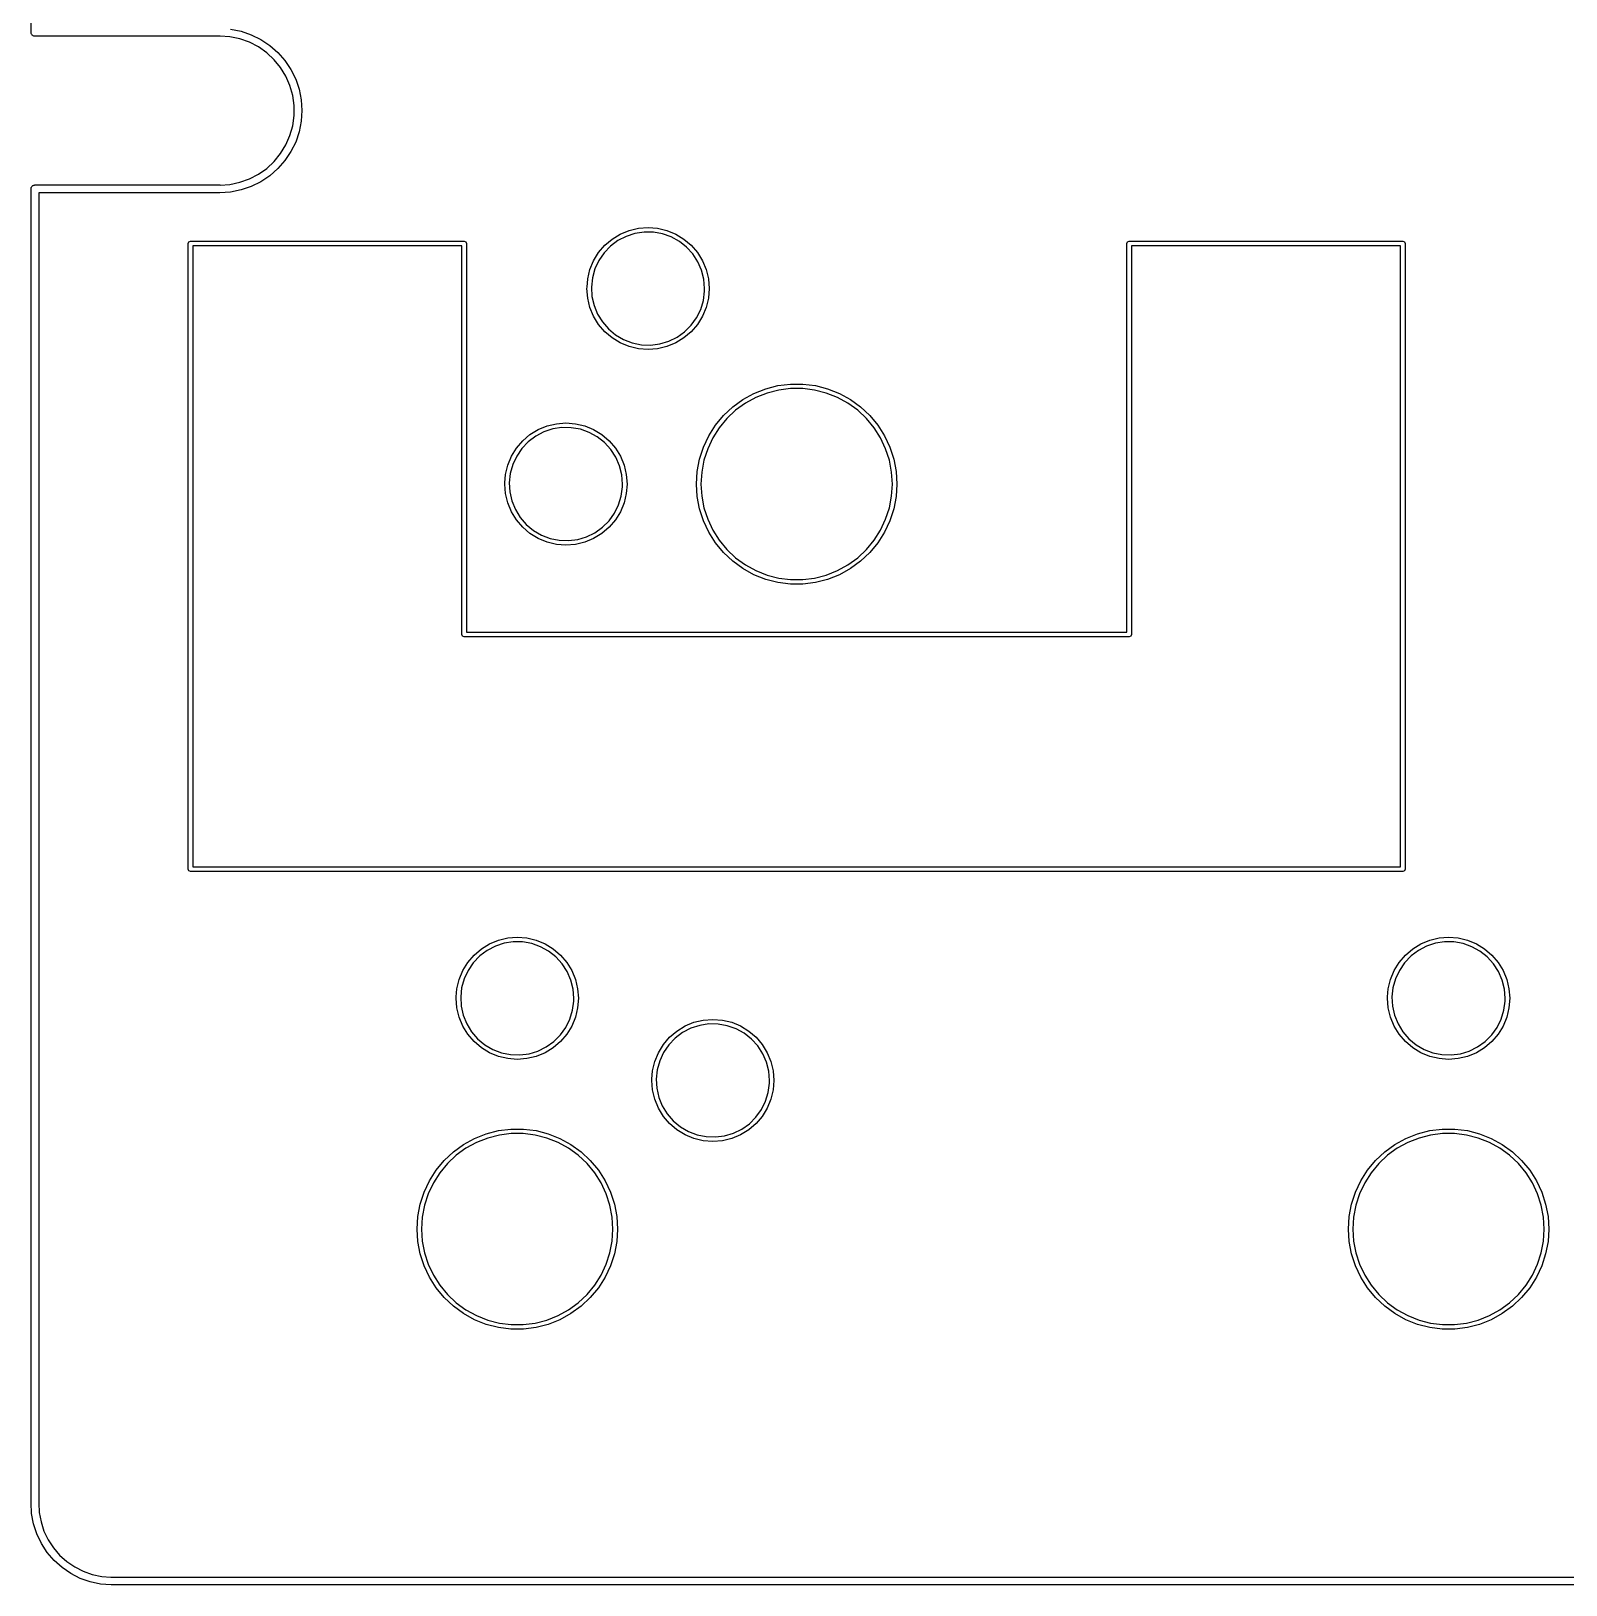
# Model space of a CAD drawing. Extents: x 0 to 11.3, y -3.7 to 0.
# Drawn here: x -0.021 to 1.524, y -3.733 to -2.169 of the extents above; entities that cross this region are included whole.
import ezdxf

# ---------------------------------------------------------------- set-up
doc = ezdxf.new("R2010")
doc.units = 0
doc.header["$MEASUREMENT"] = 0
doc.layers.add('BLACK', color=7, linetype='CONTINUOUS')

msp = doc.modelspace()

# ---------------------------------------------------------------- linework, layer by layer
at = {"layer": 'BLACK', "linetype": 'CONTINUOUS'}
for p, q in [((-0.020669, -2.17028), (-0.020669, -0.099409)), ((-0.020477, -2.17087), (-0.020669, -2.17028)), ((-0.020477, -2.17149), (-0.020477, -2.17087)), ((-0.02011, -2.172), (-0.020477, -2.17149)), ((-0.019917, -2.17259), (-0.02011, -2.172)), ((-0.019413, -2.17296), (-0.019917, -2.17259)), ((-0.019046, -2.17346), (-0.019413, -2.17296)), ((-0.018453, -2.17365), (-0.019046, -2.17346)), ((-0.017949, -2.17402), (-0.018453, -2.17365)), ((-0.017325, -2.17402), (-0.017949, -2.17402)), ((-0.016732, -2.17421), (-0.017325, -2.17402)), ((0.169291, -2.17421), (-0.016732, -2.17421)), ((0.169736, -2.17407), (0.169291, -2.17421)), ((0.179501, -2.17474), (0.169736, -2.17407)), ((0.180083, -2.16705), (0.19069, -2.16916)), ((0.19069, -2.16916), (0.200931, -2.17263)), ((0.200931, -2.17263), (0.21063, -2.17742)), ((0.18952, -2.17682), (0.179501, -2.17474)), ((0.199163, -2.18025), (0.18952, -2.17682)), ((0.208249, -2.18495), (0.199163, -2.18025)), ((0.216609, -2.19085), (0.208249, -2.18495)), ((0.21063, -2.17742), (0.219622, -2.18342)), ((0.219622, -2.18342), (0.227753, -2.19055)), ((0.224088, -2.19784), (0.216609, -2.19085)), ((0.230546, -2.20578), (0.224088, -2.19784)), ((0.227753, -2.19055), (0.234884, -2.19869)), ((0.234884, -2.19869), (0.240892, -2.20768)), ((0.235863, -2.21452), (0.230546, -2.20578)), ((0.23994, -2.22391), (0.235863, -2.21452)), ((0.240892, -2.20768), (0.245675, -2.21738)), ((0.245675, -2.21738), (0.249151, -2.22762)), ((0.242701, -2.23376), (0.23994, -2.22391)), ((0.244094, -2.2439), (0.242701, -2.23376)), ((0.249151, -2.22762), (0.251261, -2.23822)), ((0.244094, -2.25413), (0.244094, -2.2439)), ((0.251261, -2.23822), (0.251969, -2.24902)), ((0.251969, -2.24902), (0.251261, -2.25981)), ((0.23994, -2.27412), (0.242701, -2.26427)), ((0.242701, -2.26427), (0.244094, -2.25413)), ((0.251261, -2.25981), (0.249151, -2.27041)), ((0.230546, -2.29225), (0.235863, -2.28351)), ((0.235863, -2.28351), (0.23994, -2.27412)), ((0.245675, -2.28065), (0.240892, -2.29035)), ((0.249151, -2.27041), (0.245675, -2.28065)), ((0.224088, -2.30019), (0.230546, -2.29225)), ((0.234884, -2.29935), (0.227753, -2.30748)), ((0.240892, -2.29035), (0.234884, -2.29935)), ((0.199163, -2.31779), (0.208249, -2.31308)), ((0.208249, -2.31308), (0.216609, -2.30718)), ((0.219622, -2.31461), (0.21063, -2.32062)), ((0.216609, -2.30718), (0.224088, -2.30019)), ((0.227753, -2.30748), (0.219622, -2.31461)), ((-0.020669, -2.32776), (-0.020477, -2.32716)), ((-0.020669, -3.65059), (-0.020669, -2.32776)), ((-0.020477, -2.32654), (-0.02011, -2.32603)), ((-0.020477, -2.32716), (-0.020477, -2.32654)), ((-0.02011, -2.32603), (-0.019917, -2.32544)), ((-0.019917, -2.32544), (-0.019413, -2.32508)), ((-0.019413, -2.32508), (-0.019046, -2.32457)), ((-0.019046, -2.32457), (-0.018453, -2.32438)), ((-0.018453, -2.32438), (-0.017949, -2.32401)), ((-0.017949, -2.32401), (-0.017325, -2.32401)), ((-0.017325, -2.32401), (-0.016732, -2.32382)), ((-0.016732, -2.32382), (0.169291, -2.32382)), ((0.169291, -2.32382), (0.169736, -2.32396)), ((0.169736, -2.32396), (0.179501, -2.3233)), ((0.179501, -2.3233), (0.18952, -2.32121)), ((0.19069, -2.32888), (0.180083, -2.33099)), ((0.18952, -2.32121), (0.199163, -2.31779)), ((0.200931, -2.3254), (0.19069, -2.32888)), ((0.21063, -2.32062), (0.200931, -2.3254)), ((0.169291, -2.33169), (-0.012795, -2.33169)), ((-0.012795, -2.33169), (-0.012795, -3.65059)), ((0.180083, -2.33099), (0.169291, -2.33169)), ((0.564236, -2.37838), (0.572466, -2.37334)), ((0.578311, -2.37562), (0.570027, -2.37993)), ((0.572466, -2.37334), (0.581384, -2.36964)), ((0.587187, -2.37271), (0.578311, -2.37562)), ((0.581384, -2.36964), (0.590771, -2.36739)), ((0.596419, -2.3713), (0.587187, -2.37271)), ((0.590771, -2.36739), (0.600394, -2.36663)), ((0.605757, -2.37142), (0.596419, -2.3713)), ((0.600394, -2.36663), (0.610017, -2.36739)), ((0.614951, -2.37305), (0.605757, -2.37142)), ((0.610017, -2.36739), (0.619403, -2.36964)), ((0.623754, -2.37617), (0.614951, -2.37305)), ((0.619403, -2.36964), (0.628321, -2.37334)), ((0.631929, -2.38068), (0.623754, -2.37617)), ((0.628321, -2.37334), (0.636552, -2.37838)), ((0.137402, -2.38287), (0.138093, -2.3812)), ((0.137402, -3.0128), (0.137402, -2.38287)), ((0.138093, -2.3812), (0.139764, -2.38051)), ((0.139764, -2.38051), (0.415354, -2.38051)), ((0.412992, -2.38524), (0.142126, -2.38524)), ((0.142126, -2.38524), (0.142126, -3.01043)), ((0.412992, -2.77657), (0.412992, -2.38524)), ((0.415354, -2.38051), (0.417025, -2.3812)), ((0.417025, -2.3812), (0.417717, -2.38287)), ((0.417717, -2.38287), (0.417717, -2.77421)), ((0.545583, -2.40022), (0.550626, -2.39199)), ((0.550626, -2.39199), (0.556896, -2.38465)), ((0.556107, -2.39229), (0.550845, -2.4)), ((0.562559, -2.38554), (0.556107, -2.39229)), ((0.556896, -2.38465), (0.564236, -2.37838)), ((0.570027, -2.37993), (0.562559, -2.38554)), ((0.639258, -2.38647), (0.631929, -2.38068)), ((0.636552, -2.37838), (0.643892, -2.38465)), ((0.645543, -2.39338), (0.639258, -2.38647)), ((0.643892, -2.38465), (0.650161, -2.39199)), ((0.650161, -2.39199), (0.655205, -2.40022)), ((1.08228, -2.38287), (1.08298, -2.3812)), ((1.08228, -2.77421), (1.08228, -2.38287)), ((1.08298, -2.3812), (1.08465, -2.38051)), ((1.08465, -2.38051), (1.36024, -2.38051)), ((1.35787, -2.38524), (1.08701, -2.38524)), ((1.08701, -2.38524), (1.08701, -2.77657)), ((1.35787, -3.01043), (1.35787, -2.38524)), ((1.36024, -2.38051), (1.36191, -2.3812)), ((1.36191, -2.3812), (1.3626, -2.38287)), ((1.3626, -2.38287), (1.3626, -3.0128)), ((0.541889, -2.40914), (0.545583, -2.40022)), ((0.546913, -2.40847), (0.544417, -2.41747)), ((0.550845, -2.4), (0.546913, -2.40847)), ((0.650616, -2.40122), (0.645543, -2.39338)), ((0.654339, -2.40978), (0.650616, -2.40122)), ((0.655205, -2.40022), (0.658899, -2.40914)), ((0.538988, -2.42676), (0.539635, -2.41853)), ((0.539635, -2.41853), (0.541889, -2.40914)), ((0.544417, -2.41747), (0.543425, -2.42676)), ((0.656614, -2.41884), (0.654339, -2.40978)), ((0.65738, -2.42815), (0.656614, -2.41884)), ((0.658899, -2.40914), (0.661152, -2.41853)), ((0.661152, -2.41853), (0.661909, -2.42815)), ((0.538878, -2.42815), (0.538988, -2.42676)), ((0.539635, -2.43777), (0.538878, -2.42815)), ((0.541889, -2.44716), (0.539635, -2.43777)), ((0.543425, -2.42676), (0.543962, -2.43608)), ((0.543962, -2.43608), (0.546015, -2.44519)), ((0.653378, -2.44913), (0.656093, -2.44019)), ((0.656093, -2.44019), (0.657312, -2.43093)), ((0.657312, -2.43093), (0.65738, -2.42815)), ((0.661152, -2.43777), (0.658899, -2.44716)), ((0.661909, -2.42815), (0.661152, -2.43777)), ((0.545583, -2.45608), (0.541889, -2.44716)), ((0.546015, -2.44519), (0.549529, -2.45384)), ((0.549529, -2.45384), (0.554408, -2.46181)), ((0.64924, -2.4575), (0.653378, -2.44913)), ((0.658899, -2.44716), (0.655205, -2.45608)), ((0.550626, -2.46431), (0.545583, -2.45608)), ((0.556896, -2.47165), (0.550626, -2.46431)), ((0.554408, -2.46181), (0.560523, -2.46886)), ((0.560523, -2.46886), (0.567708, -2.47483)), ((0.637176, -2.47168), (0.643791, -2.46508)), ((0.643791, -2.46508), (0.64924, -2.4575)), ((0.650161, -2.46431), (0.643892, -2.47165)), ((0.655205, -2.45608), (0.650161, -2.46431)), ((0.564236, -2.47792), (0.556896, -2.47165)), ((0.572466, -2.48296), (0.564236, -2.47792)), ((0.567708, -2.47483), (0.575771, -2.47954)), ((0.581384, -2.48665), (0.572466, -2.48296)), ((0.575771, -2.47954), (0.584495, -2.48287)), ((0.590771, -2.48891), (0.581384, -2.48665)), ((0.584495, -2.48287), (0.593646, -2.48473)), ((0.593646, -2.48473), (0.602979, -2.48508)), ((0.602979, -2.48508), (0.612242, -2.48389)), ((0.619403, -2.48665), (0.610017, -2.48891)), ((0.612242, -2.48389), (0.621187, -2.48121)), ((0.628321, -2.48296), (0.619403, -2.48665)), ((0.621187, -2.48121), (0.629573, -2.4771)), ((0.636552, -2.47792), (0.628321, -2.48296)), ((0.629573, -2.4771), (0.637176, -2.47168)), ((0.643892, -2.47165), (0.636552, -2.47792)), ((0.600394, -2.48967), (0.590771, -2.48891)), ((0.610017, -2.48891), (0.600394, -2.48967)), ((0.695943, -2.53982), (0.707045, -2.53372)), ((0.707045, -2.53372), (0.718825, -2.52905)), ((0.720226, -2.53336), (0.708976, -2.53782)), ((0.718825, -2.52905), (0.731096, -2.5259)), ((0.731946, -2.53036), (0.720226, -2.53336)), ((0.731096, -2.5259), (0.743665, -2.52431)), ((0.74395, -2.52884), (0.731946, -2.53036)), ((0.743665, -2.52431), (0.756335, -2.52431)), ((0.75605, -2.52884), (0.74395, -2.52884)), ((0.768054, -2.53036), (0.75605, -2.52884)), ((0.756335, -2.52431), (0.768904, -2.5259)), ((0.779774, -2.53336), (0.768054, -2.53036)), ((0.768904, -2.5259), (0.781175, -2.52905)), ((0.791024, -2.53782), (0.779774, -2.53336)), ((0.781175, -2.52905), (0.792955, -2.53372)), ((0.792955, -2.53372), (0.804057, -2.53982)), ((0.676457, -2.55594), (0.685693, -2.54727)), ((0.685693, -2.54727), (0.695943, -2.53982)), ((0.698372, -2.54365), (0.688583, -2.55076)), ((0.708976, -2.53782), (0.698372, -2.54365)), ((0.801628, -2.54365), (0.791024, -2.53782)), ((0.811417, -2.55076), (0.801628, -2.54365)), ((0.804057, -2.53982), (0.814307, -2.54727)), ((0.814307, -2.54727), (0.823543, -2.55594)), ((0.498707, -2.5665), (0.508093, -2.56424)), ((0.508093, -2.56424), (0.517717, -2.56348)), ((0.517717, -2.56348), (0.52734, -2.56424)), ((0.52734, -2.56424), (0.536726, -2.5665)), ((0.668382, -2.5657), (0.676457, -2.55594)), ((0.679763, -2.55904), (0.67205, -2.56837)), ((0.688583, -2.55076), (0.679763, -2.55904)), ((0.820237, -2.55904), (0.811417, -2.55076)), ((0.82795, -2.56837), (0.820237, -2.55904)), ((0.823543, -2.55594), (0.831618, -2.5657)), ((0.474218, -2.5815), (0.481559, -2.57523)), ((0.48735, -2.57678), (0.479882, -2.58239)), ((0.481559, -2.57523), (0.489789, -2.57019)), ((0.495634, -2.57247), (0.48735, -2.57678)), ((0.489789, -2.57019), (0.498707, -2.5665)), ((0.50451, -2.56957), (0.495634, -2.57247)), ((0.513741, -2.56815), (0.50451, -2.56957)), ((0.523079, -2.56827), (0.513741, -2.56815)), ((0.532273, -2.5699), (0.523079, -2.56827)), ((0.541076, -2.57302), (0.532273, -2.5699)), ((0.536726, -2.5665), (0.545644, -2.57019)), ((0.549252, -2.57754), (0.541076, -2.57302)), ((0.545644, -2.57019), (0.553875, -2.57523)), ((0.556581, -2.58332), (0.549252, -2.57754)), ((0.553875, -2.57523), (0.561215, -2.5815)), ((0.656199, -2.58786), (0.661593, -2.5764)), ((0.665566, -2.57858), (0.660415, -2.58953)), ((0.661593, -2.5764), (0.668382, -2.5657)), ((0.67205, -2.56837), (0.665566, -2.57858)), ((0.834434, -2.57858), (0.82795, -2.56837)), ((0.831618, -2.5657), (0.838407, -2.5764)), ((0.839585, -2.58953), (0.834434, -2.57858)), ((0.838407, -2.5764), (0.843801, -2.58786)), ((0.462906, -2.59707), (0.467949, -2.58884)), ((0.467949, -2.58884), (0.474218, -2.5815)), ((0.47343, -2.58914), (0.468168, -2.59685)), ((0.479882, -2.58239), (0.47343, -2.58914)), ((0.562866, -2.59023), (0.556581, -2.58332)), ((0.561215, -2.5815), (0.567484, -2.58884)), ((0.567938, -2.59807), (0.562866, -2.59023)), ((0.567484, -2.58884), (0.572527, -2.59707)), ((0.652284, -2.59991), (0.656199, -2.58786)), ((0.660415, -2.58953), (0.656676, -2.60104)), ((0.843324, -2.60104), (0.839585, -2.58953)), ((0.843801, -2.58786), (0.847716, -2.59991)), ((0.456958, -2.61538), (0.459212, -2.60599)), ((0.459212, -2.60599), (0.462906, -2.59707)), ((0.464236, -2.60532), (0.46174, -2.61432)), ((0.468168, -2.59685), (0.464236, -2.60532)), ((0.571662, -2.60664), (0.567938, -2.59807)), ((0.573937, -2.61569), (0.571662, -2.60664)), ((0.572527, -2.59707), (0.576221, -2.60599)), ((0.576221, -2.60599), (0.578475, -2.61538)), ((0.649114, -2.625), (0.64991, -2.61236)), ((0.64991, -2.61236), (0.652284, -2.59991)), ((0.656676, -2.60104), (0.654408, -2.61292)), ((0.845592, -2.61292), (0.843324, -2.60104)), ((0.847716, -2.59991), (0.85009, -2.61236)), ((0.85009, -2.61236), (0.850886, -2.625)), ((0.456201, -2.625), (0.45631, -2.62361)), ((0.456958, -2.63462), (0.456201, -2.625)), ((0.45631, -2.62361), (0.456958, -2.61538)), ((0.46174, -2.61432), (0.460748, -2.62361)), ((0.460748, -2.62361), (0.461285, -2.63293)), ((0.573416, -2.63704), (0.574634, -2.62778)), ((0.574703, -2.625), (0.573937, -2.61569)), ((0.574634, -2.62778), (0.574703, -2.625)), ((0.578475, -2.61538), (0.579232, -2.625)), ((0.579232, -2.625), (0.578475, -2.63462)), ((0.64991, -2.63764), (0.649114, -2.625)), ((0.654408, -2.61292), (0.653648, -2.625)), ((0.653648, -2.625), (0.654408, -2.63708)), ((0.846352, -2.625), (0.845592, -2.61292)), ((0.845592, -2.63708), (0.846352, -2.625)), ((0.850886, -2.625), (0.85009, -2.63764)), ((0.459212, -2.64401), (0.456958, -2.63462)), ((0.461285, -2.63293), (0.463338, -2.64204)), ((0.463338, -2.64204), (0.466852, -2.65069)), ((0.570701, -2.64598), (0.573416, -2.63704)), ((0.578475, -2.63462), (0.576221, -2.64401)), ((0.652284, -2.65009), (0.64991, -2.63764)), ((0.654408, -2.63708), (0.656676, -2.64896)), ((0.843324, -2.64896), (0.845592, -2.63708)), ((0.85009, -2.63764), (0.847716, -2.65009)), ((0.462906, -2.65293), (0.459212, -2.64401)), ((0.467949, -2.66116), (0.462906, -2.65293)), ((0.466852, -2.65069), (0.471731, -2.65866)), ((0.471731, -2.65866), (0.477846, -2.66571)), ((0.561114, -2.66193), (0.566563, -2.65435)), ((0.566563, -2.65435), (0.570701, -2.64598)), ((0.572527, -2.65293), (0.567484, -2.66116)), ((0.576221, -2.64401), (0.572527, -2.65293)), ((0.656199, -2.66214), (0.652284, -2.65009)), ((0.656676, -2.64896), (0.660415, -2.66047)), ((0.839585, -2.66047), (0.843324, -2.64896)), ((0.847716, -2.65009), (0.843801, -2.66214)), ((0.474218, -2.6685), (0.467949, -2.66116)), ((0.481559, -2.67477), (0.474218, -2.6685)), ((0.477846, -2.66571), (0.485031, -2.67168)), ((0.489789, -2.67981), (0.481559, -2.67477)), ((0.485031, -2.67168), (0.493094, -2.67639)), ((0.538509, -2.67806), (0.546896, -2.67395)), ((0.553875, -2.67477), (0.545644, -2.67981)), ((0.546896, -2.67395), (0.554499, -2.66853)), ((0.561215, -2.6685), (0.553875, -2.67477)), ((0.554499, -2.66853), (0.561114, -2.66193)), ((0.567484, -2.66116), (0.561215, -2.6685)), ((0.661593, -2.6736), (0.656199, -2.66214)), ((0.660415, -2.66047), (0.665566, -2.67142)), ((0.668382, -2.6843), (0.661593, -2.6736)), ((0.665566, -2.67142), (0.67205, -2.68163)), ((0.82795, -2.68163), (0.834434, -2.67142)), ((0.838407, -2.6736), (0.831618, -2.6843)), ((0.834434, -2.67142), (0.839585, -2.66047)), ((0.843801, -2.66214), (0.838407, -2.6736)), ((0.498707, -2.6835), (0.489789, -2.67981)), ((0.493094, -2.67639), (0.501818, -2.67972)), ((0.508093, -2.68576), (0.498707, -2.6835)), ((0.501818, -2.67972), (0.510969, -2.68159)), ((0.517717, -2.68652), (0.508093, -2.68576)), ((0.510969, -2.68159), (0.520302, -2.68193)), ((0.52734, -2.68576), (0.517717, -2.68652)), ((0.520302, -2.68193), (0.529565, -2.68074)), ((0.536726, -2.6835), (0.52734, -2.68576)), ((0.529565, -2.68074), (0.538509, -2.67806)), ((0.545644, -2.67981), (0.536726, -2.6835)), ((0.676457, -2.69406), (0.668382, -2.6843)), ((0.67205, -2.68163), (0.679763, -2.69096)), ((0.820237, -2.69096), (0.82795, -2.68163)), ((0.831618, -2.6843), (0.823543, -2.69406)), ((0.685693, -2.70273), (0.676457, -2.69406)), ((0.679763, -2.69096), (0.688583, -2.69924)), ((0.695943, -2.71018), (0.685693, -2.70273)), ((0.688583, -2.69924), (0.698372, -2.70635)), ((0.801628, -2.70635), (0.811417, -2.69924)), ((0.814307, -2.70273), (0.804057, -2.71018)), ((0.811417, -2.69924), (0.820237, -2.69096)), ((0.823543, -2.69406), (0.814307, -2.70273)), ((0.707045, -2.71628), (0.695943, -2.71018)), ((0.698372, -2.70635), (0.708976, -2.71218)), ((0.718825, -2.72095), (0.707045, -2.71628)), ((0.708976, -2.71218), (0.720226, -2.71664)), ((0.731096, -2.7241), (0.718825, -2.72095)), ((0.720226, -2.71664), (0.731946, -2.71964)), ((0.731946, -2.71964), (0.74395, -2.72116)), ((0.74395, -2.72116), (0.75605, -2.72116)), ((0.75605, -2.72116), (0.768054, -2.71964)), ((0.768054, -2.71964), (0.779774, -2.71664)), ((0.781175, -2.72095), (0.768904, -2.7241)), ((0.779774, -2.71664), (0.791024, -2.71218)), ((0.792955, -2.71628), (0.781175, -2.72095)), ((0.791024, -2.71218), (0.801628, -2.70635)), ((0.804057, -2.71018), (0.792955, -2.71628)), ((0.743665, -2.72569), (0.731096, -2.7241)), ((0.756335, -2.72569), (0.743665, -2.72569)), ((0.768904, -2.7241), (0.756335, -2.72569)), ((0.413684, -2.77825), (0.412992, -2.77657)), ((0.415354, -2.77894), (0.413684, -2.77825)), ((1.08465, -2.77894), (0.415354, -2.77894)), ((0.417717, -2.77421), (1.08228, -2.77421)), ((1.08632, -2.77825), (1.08465, -2.77894)), ((1.08701, -2.77657), (1.08632, -2.77825)), ((0.138093, -3.01447), (0.137402, -3.0128)), ((0.139764, -3.01516), (0.138093, -3.01447)), ((1.36024, -3.01516), (0.139764, -3.01516)), ((0.142126, -3.01043), (1.35787, -3.01043)), ((1.36191, -3.01447), (1.36024, -3.01516)), ((1.3626, -3.0128), (1.36191, -3.01447)), ((0.459127, -3.08196), (0.46875, -3.0812)), ((0.46875, -3.0812), (0.478373, -3.08196)), ((1.39663, -3.08196), (1.40625, -3.0812)), ((1.40625, -3.0812), (1.41587, -3.08196)), ((0.425252, -3.09922), (0.432592, -3.09295)), ((0.438384, -3.0945), (0.430916, -3.1001)), ((0.432592, -3.09295), (0.440822, -3.08791)), ((0.446667, -3.09018), (0.438384, -3.0945)), ((0.440822, -3.08791), (0.449741, -3.08421)), ((0.455544, -3.08728), (0.446667, -3.09018)), ((0.449741, -3.08421), (0.459127, -3.08196)), ((0.464775, -3.08587), (0.455544, -3.08728)), ((0.474113, -3.08598), (0.464775, -3.08587)), ((0.483307, -3.08762), (0.474113, -3.08598)), ((0.478373, -3.08196), (0.487759, -3.08421)), ((0.49211, -3.09074), (0.483307, -3.08762)), ((0.487759, -3.08421), (0.496678, -3.08791)), ((0.500286, -3.09525), (0.49211, -3.09074)), ((0.496678, -3.08791), (0.504908, -3.09295)), ((0.507614, -3.10104), (0.500286, -3.09525)), ((0.504908, -3.09295), (0.512248, -3.09922)), ((1.36275, -3.09922), (1.37009, -3.09295)), ((1.37588, -3.0945), (1.36842, -3.1001)), ((1.37009, -3.09295), (1.37832, -3.08791)), ((1.38417, -3.09018), (1.37588, -3.0945)), ((1.37832, -3.08791), (1.38724, -3.08421)), ((1.39304, -3.08728), (1.38417, -3.09018)), ((1.38724, -3.08421), (1.39663, -3.08196)), ((1.40227, -3.08587), (1.39304, -3.08728)), ((1.41161, -3.08598), (1.40227, -3.08587)), ((1.42081, -3.08762), (1.41161, -3.08598)), ((1.41587, -3.08196), (1.42526, -3.08421)), ((1.42961, -3.09074), (1.42081, -3.08762)), ((1.42526, -3.08421), (1.43418, -3.08791)), ((1.43779, -3.09525), (1.42961, -3.09074)), ((1.43418, -3.08791), (1.44241, -3.09295)), ((1.44511, -3.10104), (1.43779, -3.09525)), ((1.44241, -3.09295), (1.44975, -3.09922)), ((0.413939, -3.11479), (0.418983, -3.10656)), ((0.418983, -3.10656), (0.425252, -3.09922)), ((0.424464, -3.10685), (0.419201, -3.11457)), ((0.430916, -3.1001), (0.424464, -3.10685)), ((0.513899, -3.10795), (0.507614, -3.10104)), ((0.512248, -3.09922), (0.518517, -3.10656)), ((0.518972, -3.11579), (0.513899, -3.10795)), ((0.518517, -3.10656), (0.523561, -3.11479)), ((1.35144, -3.11479), (1.35648, -3.10656)), ((1.35648, -3.10656), (1.36275, -3.09922)), ((1.36196, -3.10685), (1.3567, -3.11457)), ((1.36842, -3.1001), (1.36196, -3.10685)), ((1.4514, -3.10795), (1.44511, -3.10104)), ((1.44975, -3.09922), (1.45602, -3.10656)), ((1.45647, -3.11579), (1.4514, -3.10795)), ((1.45602, -3.10656), (1.46106, -3.11479)), ((0.407992, -3.13309), (0.410245, -3.12371)), ((0.410245, -3.12371), (0.413939, -3.11479)), ((0.415269, -3.12304), (0.412773, -3.13204)), ((0.419201, -3.11457), (0.415269, -3.12304)), ((0.522696, -3.12435), (0.518972, -3.11579)), ((0.524971, -3.13341), (0.522696, -3.12435)), ((0.523561, -3.11479), (0.527255, -3.12371)), ((0.527255, -3.12371), (0.529508, -3.13309)), ((1.34549, -3.13309), (1.34775, -3.12371)), ((1.34775, -3.12371), (1.35144, -3.11479)), ((1.35277, -3.12304), (1.35027, -3.13204)), ((1.3567, -3.11457), (1.35277, -3.12304)), ((1.4602, -3.12435), (1.45647, -3.11579)), ((1.46247, -3.13341), (1.4602, -3.12435)), ((1.46106, -3.11479), (1.46475, -3.12371)), ((1.46475, -3.12371), (1.46701, -3.13309)), ((0.407234, -3.14272), (0.407344, -3.14132)), ((0.407992, -3.15234), (0.407234, -3.14272)), ((0.407344, -3.14132), (0.407992, -3.13309)), ((0.412773, -3.13204), (0.411781, -3.14132)), ((0.411781, -3.14132), (0.412319, -3.15065)), ((0.525736, -3.14272), (0.524971, -3.13341)), ((0.525668, -3.1455), (0.525736, -3.14272)), ((0.529508, -3.13309), (0.530266, -3.14272)), ((0.530266, -3.14272), (0.529508, -3.15234)), ((1.34473, -3.14272), (1.34484, -3.14132)), ((1.34549, -3.15234), (1.34473, -3.14272)), ((1.34484, -3.14132), (1.34549, -3.13309)), ((1.35027, -3.13204), (1.34928, -3.14132)), ((1.34928, -3.14132), (1.34982, -3.15065)), ((1.46324, -3.14272), (1.46247, -3.13341)), ((1.46317, -3.1455), (1.46324, -3.14272)), ((1.46701, -3.13309), (1.46777, -3.14272)), ((1.46777, -3.14272), (1.46701, -3.15234)), ((0.410245, -3.16173), (0.407992, -3.15234)), ((0.412319, -3.15065), (0.414372, -3.15976)), ((0.414372, -3.15976), (0.417885, -3.16841)), ((0.521734, -3.16369), (0.524449, -3.15476)), ((0.524449, -3.15476), (0.525668, -3.1455)), ((0.529508, -3.15234), (0.527255, -3.16173)), ((1.34775, -3.16173), (1.34549, -3.15234)), ((1.34982, -3.15065), (1.35187, -3.15976)), ((1.35187, -3.15976), (1.35539, -3.16841)), ((1.45923, -3.16369), (1.46195, -3.15476)), ((1.46195, -3.15476), (1.46317, -3.1455)), ((1.46701, -3.15234), (1.46475, -3.16173)), ((0.413939, -3.17064), (0.410245, -3.16173)), ((0.418983, -3.17887), (0.413939, -3.17064)), ((0.417885, -3.16841), (0.422765, -3.17637)), ((0.512147, -3.17965), (0.517597, -3.17207)), ((0.517597, -3.17207), (0.521734, -3.16369)), ((0.523561, -3.17064), (0.518517, -3.17887)), ((0.527255, -3.16173), (0.523561, -3.17064)), ((0.629442, -3.17563), (0.637673, -3.17058)), ((0.643517, -3.17286), (0.635234, -3.17717)), ((0.637673, -3.17058), (0.646591, -3.16689)), ((0.652394, -3.16996), (0.643517, -3.17286)), ((0.646591, -3.16689), (0.655977, -3.16464)), ((0.661625, -3.16855), (0.652394, -3.16996)), ((0.655977, -3.16464), (0.6656, -3.16388)), ((0.670963, -3.16866), (0.661625, -3.16855)), ((0.6656, -3.16388), (0.675224, -3.16464)), ((0.680157, -3.1703), (0.670963, -3.16866)), ((0.675224, -3.16464), (0.68461, -3.16689)), ((0.68896, -3.17342), (0.680157, -3.1703)), ((0.68461, -3.16689), (0.693528, -3.17058)), ((0.697136, -3.17793), (0.68896, -3.17342)), ((0.693528, -3.17058), (0.701758, -3.17563)), ((1.35144, -3.17064), (1.34775, -3.16173)), ((1.35648, -3.17887), (1.35144, -3.17064)), ((1.35539, -3.16841), (1.36026, -3.17637)), ((1.44965, -3.17965), (1.4551, -3.17207)), ((1.4551, -3.17207), (1.45923, -3.16369)), ((1.46106, -3.17064), (1.45602, -3.17887)), ((1.46475, -3.16173), (1.46106, -3.17064)), ((0.425252, -3.18621), (0.418983, -3.17887)), ((0.422765, -3.17637), (0.428879, -3.18343)), ((0.432592, -3.19248), (0.425252, -3.18621)), ((0.428879, -3.18343), (0.436064, -3.1894)), ((0.436064, -3.1894), (0.444127, -3.19411)), ((0.497929, -3.19167), (0.505532, -3.18624)), ((0.512248, -3.18621), (0.504908, -3.19248)), ((0.505532, -3.18624), (0.512147, -3.17965)), ((0.518517, -3.17887), (0.512248, -3.18621)), ((0.610789, -3.19747), (0.615833, -3.18924)), ((0.615833, -3.18924), (0.622102, -3.1819)), ((0.621314, -3.18953), (0.616051, -3.19725)), ((0.627766, -3.18278), (0.621314, -3.18953)), ((0.622102, -3.1819), (0.629442, -3.17563)), ((0.635234, -3.17717), (0.627766, -3.18278)), ((0.704465, -3.18372), (0.697136, -3.17793)), ((0.701758, -3.17563), (0.709099, -3.1819)), ((0.71075, -3.19062), (0.704465, -3.18372)), ((0.709099, -3.1819), (0.715368, -3.18924)), ((0.715822, -3.19846), (0.71075, -3.19062)), ((0.715368, -3.18924), (0.720411, -3.19747)), ((1.36275, -3.18621), (1.35648, -3.17887)), ((1.36026, -3.17637), (1.36638, -3.18343)), ((1.37009, -3.19248), (1.36275, -3.18621)), ((1.36638, -3.18343), (1.37356, -3.1894)), ((1.37356, -3.1894), (1.38163, -3.19411)), ((1.43543, -3.19167), (1.44303, -3.18624)), ((1.44975, -3.18621), (1.44241, -3.19248)), ((1.44303, -3.18624), (1.44965, -3.17965)), ((1.45602, -3.17887), (1.44975, -3.18621)), ((0.440822, -3.19753), (0.432592, -3.19248)), ((0.449741, -3.20122), (0.440822, -3.19753)), ((0.444127, -3.19411), (0.452851, -3.19744)), ((0.459127, -3.20347), (0.449741, -3.20122)), ((0.452851, -3.19744), (0.462003, -3.1993)), ((0.46875, -3.20423), (0.459127, -3.20347)), ((0.462003, -3.1993), (0.471335, -3.19964)), ((0.478373, -3.20347), (0.46875, -3.20423)), ((0.471335, -3.19964), (0.480598, -3.19846)), ((0.487759, -3.20122), (0.478373, -3.20347)), ((0.480598, -3.19846), (0.489543, -3.19577)), ((0.496678, -3.19753), (0.487759, -3.20122)), ((0.489543, -3.19577), (0.497929, -3.19167)), ((0.504908, -3.19248), (0.496678, -3.19753)), ((0.604842, -3.21577), (0.607095, -3.20638)), ((0.607095, -3.20638), (0.610789, -3.19747)), ((0.612119, -3.20572), (0.609624, -3.21472)), ((0.616051, -3.19725), (0.612119, -3.20572)), ((0.719546, -3.20703), (0.715822, -3.19846)), ((0.720411, -3.19747), (0.724105, -3.20638)), ((0.724105, -3.20638), (0.726359, -3.21577)), ((1.37832, -3.19753), (1.37009, -3.19248)), ((1.38724, -3.20122), (1.37832, -3.19753)), ((1.38163, -3.19411), (1.39035, -3.19744)), ((1.39663, -3.20347), (1.38724, -3.20122)), ((1.39035, -3.19744), (1.3995, -3.1993)), ((1.40625, -3.20423), (1.39663, -3.20347)), ((1.3995, -3.1993), (1.40884, -3.19964)), ((1.41587, -3.20347), (1.40625, -3.20423)), ((1.40884, -3.19964), (1.4181, -3.19846)), ((1.42526, -3.20122), (1.41587, -3.20347)), ((1.4181, -3.19846), (1.42704, -3.19577)), ((1.43418, -3.19753), (1.42526, -3.20122)), ((1.42704, -3.19577), (1.43543, -3.19167)), ((1.44241, -3.19248), (1.43418, -3.19753)), ((0.604194, -3.224), (0.604842, -3.21577)), ((0.609624, -3.21472), (0.608631, -3.224)), ((0.721821, -3.21609), (0.719546, -3.20703)), ((0.722586, -3.22539), (0.721821, -3.21609)), ((0.726359, -3.21577), (0.727116, -3.22539)), ((0.604085, -3.22539), (0.604194, -3.224)), ((0.604842, -3.23502), (0.604085, -3.22539)), ((0.607095, -3.2444), (0.604842, -3.23502)), ((0.608631, -3.224), (0.609169, -3.23332)), ((0.609169, -3.23332), (0.611222, -3.24243)), ((0.718585, -3.24637), (0.721299, -3.23744)), ((0.721299, -3.23744), (0.722518, -3.22818)), ((0.722518, -3.22818), (0.722586, -3.22539)), ((0.726359, -3.23502), (0.724105, -3.2444)), ((0.727116, -3.22539), (0.726359, -3.23502)), ((0.610789, -3.25332), (0.607095, -3.2444)), ((0.615833, -3.26155), (0.610789, -3.25332)), ((0.611222, -3.24243), (0.614736, -3.25109)), ((0.614736, -3.25109), (0.619615, -3.25905)), ((0.714447, -3.25474), (0.718585, -3.24637)), ((0.720411, -3.25332), (0.715368, -3.26155)), ((0.724105, -3.2444), (0.720411, -3.25332)), ((0.622102, -3.26889), (0.615833, -3.26155)), ((0.619615, -3.25905), (0.625729, -3.26611)), ((0.629442, -3.27516), (0.622102, -3.26889)), ((0.625729, -3.26611), (0.632915, -3.27207)), ((0.69478, -3.27434), (0.702382, -3.26892)), ((0.709099, -3.26889), (0.701758, -3.27516)), ((0.702382, -3.26892), (0.708997, -3.26233)), ((0.708997, -3.26233), (0.714447, -3.25474)), ((0.715368, -3.26155), (0.709099, -3.26889)), ((0.414693, -3.28982), (0.425795, -3.28372)), ((0.425795, -3.28372), (0.437575, -3.27905)), ((0.438976, -3.28336), (0.427726, -3.28782)), ((0.437575, -3.27905), (0.449846, -3.2759)), ((0.450696, -3.28036), (0.438976, -3.28336)), ((0.449846, -3.2759), (0.462415, -3.27431)), ((0.4627, -3.27884), (0.450696, -3.28036)), ((0.462415, -3.27431), (0.475085, -3.27431)), ((0.4748, -3.27884), (0.4627, -3.27884)), ((0.486804, -3.28036), (0.4748, -3.27884)), ((0.475085, -3.27431), (0.487654, -3.2759)), ((0.498524, -3.28336), (0.486804, -3.28036)), ((0.487654, -3.2759), (0.499925, -3.27905)), ((0.509774, -3.28782), (0.498524, -3.28336)), ((0.499925, -3.27905), (0.511705, -3.28372)), ((0.511705, -3.28372), (0.522807, -3.28982)), ((0.637673, -3.2802), (0.629442, -3.27516)), ((0.632915, -3.27207), (0.640978, -3.27679)), ((0.646591, -3.2839), (0.637673, -3.2802)), ((0.640978, -3.27679), (0.649702, -3.28012)), ((0.655977, -3.28615), (0.646591, -3.2839)), ((0.649702, -3.28012), (0.658853, -3.28198)), ((0.658853, -3.28198), (0.668185, -3.28232)), ((0.668185, -3.28232), (0.677448, -3.28113)), ((0.68461, -3.2839), (0.675224, -3.28615)), ((0.677448, -3.28113), (0.686393, -3.27845)), ((0.693528, -3.2802), (0.68461, -3.2839)), ((0.686393, -3.27845), (0.69478, -3.27434)), ((0.701758, -3.27516), (0.693528, -3.2802)), ((1.35219, -3.28982), (1.36329, -3.28372)), ((1.36329, -3.28372), (1.37507, -3.27905)), ((1.37648, -3.28336), (1.36523, -3.28782)), ((1.37507, -3.27905), (1.38735, -3.2759)), ((1.3882, -3.28036), (1.37648, -3.28336)), ((1.38735, -3.2759), (1.39992, -3.27431)), ((1.4002, -3.27884), (1.3882, -3.28036)), ((1.39992, -3.27431), (1.41258, -3.27431)), ((1.4123, -3.27884), (1.4002, -3.27884)), ((1.4243, -3.28036), (1.4123, -3.27884)), ((1.41258, -3.27431), (1.42515, -3.2759)), ((1.43602, -3.28336), (1.4243, -3.28036)), ((1.42515, -3.2759), (1.43743, -3.27905)), ((1.44727, -3.28782), (1.43602, -3.28336)), ((1.43743, -3.27905), (1.44921, -3.28372)), ((1.44921, -3.28372), (1.46031, -3.28982)), ((0.395207, -3.30594), (0.404443, -3.29727)), ((0.404443, -3.29727), (0.414693, -3.28982)), ((0.417122, -3.29365), (0.407333, -3.30076)), ((0.427726, -3.28782), (0.417122, -3.29365)), ((0.520378, -3.29365), (0.509774, -3.28782)), ((0.530167, -3.30076), (0.520378, -3.29365)), ((0.522807, -3.28982), (0.533057, -3.29727)), ((0.533057, -3.29727), (0.542293, -3.30594)), ((0.6656, -3.28691), (0.655977, -3.28615)), ((0.675224, -3.28615), (0.6656, -3.28691)), ((1.33271, -3.30594), (1.34194, -3.29727)), ((1.34194, -3.29727), (1.35219, -3.28982)), ((1.35462, -3.29365), (1.34483, -3.30076)), ((1.36523, -3.28782), (1.35462, -3.29365)), ((1.45788, -3.29365), (1.44727, -3.28782)), ((1.46767, -3.30076), (1.45788, -3.29365)), ((1.46031, -3.28982), (1.47056, -3.29727)), ((1.47056, -3.29727), (1.47979, -3.30594)), ((0.380343, -3.3264), (0.387132, -3.3157)), ((0.387132, -3.3157), (0.395207, -3.30594)), ((0.398513, -3.30904), (0.3908, -3.31837)), ((0.407333, -3.30076), (0.398513, -3.30904)), ((0.538987, -3.30904), (0.530167, -3.30076)), ((0.5467, -3.31837), (0.538987, -3.30904)), ((0.542293, -3.30594), (0.550368, -3.3157)), ((0.550368, -3.3157), (0.557157, -3.3264)), ((1.31784, -3.3264), (1.32463, -3.3157)), ((1.32463, -3.3157), (1.33271, -3.30594)), ((1.33601, -3.30904), (1.3283, -3.31837)), ((1.34483, -3.30076), (1.33601, -3.30904)), ((1.47649, -3.30904), (1.46767, -3.30076)), ((1.4842, -3.31837), (1.47649, -3.30904)), ((1.47979, -3.30594), (1.48787, -3.3157)), ((1.48787, -3.3157), (1.49466, -3.3264)), ((0.374949, -3.33786), (0.380343, -3.3264)), ((0.384316, -3.32858), (0.379165, -3.33953)), ((0.3908, -3.31837), (0.384316, -3.32858)), ((0.553184, -3.32858), (0.5467, -3.31837)), ((0.558335, -3.33953), (0.553184, -3.32858)), ((0.557157, -3.3264), (0.562551, -3.33786)), ((1.31245, -3.33786), (1.31784, -3.3264)), ((1.32182, -3.32858), (1.31666, -3.33953)), ((1.3283, -3.31837), (1.32182, -3.32858)), ((1.49068, -3.32858), (1.4842, -3.31837)), ((1.49584, -3.33953), (1.49068, -3.32858)), ((1.49466, -3.3264), (1.50005, -3.33786)), ((0.371034, -3.34991), (0.374949, -3.33786)), ((0.379165, -3.33953), (0.375426, -3.35104)), ((0.562074, -3.35104), (0.558335, -3.33953)), ((0.562551, -3.33786), (0.566466, -3.34991)), ((1.30853, -3.34991), (1.31245, -3.33786)), ((1.31666, -3.33953), (1.31293, -3.35104)), ((1.49957, -3.35104), (1.49584, -3.33953)), ((1.50005, -3.33786), (1.50397, -3.34991)), ((0.367864, -3.375), (0.36866, -3.36236)), ((0.36866, -3.36236), (0.371034, -3.34991)), ((0.373158, -3.36292), (0.372398, -3.375)), ((0.375426, -3.35104), (0.373158, -3.36292)), ((0.564342, -3.36292), (0.562074, -3.35104)), ((0.565102, -3.375), (0.564342, -3.36292)), ((0.566466, -3.34991), (0.56884, -3.36236)), ((0.56884, -3.36236), (0.569636, -3.375)), ((1.30536, -3.375), (1.30616, -3.36236)), ((1.30616, -3.36236), (1.30853, -3.34991)), ((1.31066, -3.36292), (1.3099, -3.375)), ((1.31293, -3.35104), (1.31066, -3.36292)), ((1.50184, -3.36292), (1.49957, -3.35104)), ((1.5026, -3.375), (1.50184, -3.36292)), ((1.50397, -3.34991), (1.50634, -3.36236)), ((1.50634, -3.36236), (1.50714, -3.375)), ((0.36866, -3.38764), (0.367864, -3.375)), ((0.372398, -3.375), (0.373158, -3.38708)), ((0.564342, -3.38708), (0.565102, -3.375)), ((0.569636, -3.375), (0.56884, -3.38764)), ((1.30616, -3.38764), (1.30536, -3.375)), ((1.3099, -3.375), (1.31066, -3.38708)), ((1.50184, -3.38708), (1.5026, -3.375)), ((1.50714, -3.375), (1.50634, -3.38764)), ((0.371034, -3.40009), (0.36866, -3.38764)), ((0.373158, -3.38708), (0.375426, -3.39896)), ((0.562074, -3.39896), (0.564342, -3.38708)), ((0.56884, -3.38764), (0.566466, -3.40009)), ((1.30853, -3.40009), (1.30616, -3.38764)), ((1.31066, -3.38708), (1.31293, -3.39896)), ((1.49957, -3.39896), (1.50184, -3.38708)), ((1.50634, -3.38764), (1.50397, -3.40009)), ((0.374949, -3.41214), (0.371034, -3.40009)), ((0.375426, -3.39896), (0.379165, -3.41047)), ((0.558335, -3.41047), (0.562074, -3.39896)), ((0.566466, -3.40009), (0.562551, -3.41214)), ((1.31245, -3.41214), (1.30853, -3.40009)), ((1.31293, -3.39896), (1.31666, -3.41047)), ((1.49584, -3.41047), (1.49957, -3.39896)), ((1.50397, -3.40009), (1.50005, -3.41214)), ((0.380343, -3.4236), (0.374949, -3.41214)), ((0.379165, -3.41047), (0.384316, -3.42142)), ((0.387132, -3.4343), (0.380343, -3.4236)), ((0.384316, -3.42142), (0.3908, -3.43163)), ((0.5467, -3.43163), (0.553184, -3.42142)), ((0.557157, -3.4236), (0.550368, -3.4343)), ((0.553184, -3.42142), (0.558335, -3.41047)), ((0.562551, -3.41214), (0.557157, -3.4236)), ((1.31784, -3.4236), (1.31245, -3.41214)), ((1.31666, -3.41047), (1.32182, -3.42142)), ((1.32463, -3.4343), (1.31784, -3.4236)), ((1.32182, -3.42142), (1.3283, -3.43163)), ((1.4842, -3.43163), (1.49068, -3.42142)), ((1.49466, -3.4236), (1.48787, -3.4343)), ((1.49068, -3.42142), (1.49584, -3.41047)), ((1.50005, -3.41214), (1.49466, -3.4236)), ((0.395207, -3.44406), (0.387132, -3.4343)), ((0.3908, -3.43163), (0.398513, -3.44096)), ((0.398513, -3.44096), (0.407333, -3.44924)), ((0.530167, -3.44924), (0.538987, -3.44096)), ((0.538987, -3.44096), (0.5467, -3.43163)), ((0.550368, -3.4343), (0.542293, -3.44406)), ((1.33271, -3.44406), (1.32463, -3.4343)), ((1.3283, -3.43163), (1.33601, -3.44096)), ((1.33601, -3.44096), (1.34483, -3.44924)), ((1.46767, -3.44924), (1.47649, -3.44096)), ((1.47649, -3.44096), (1.4842, -3.43163)), ((1.48787, -3.4343), (1.47979, -3.44406)), ((0.404443, -3.45273), (0.395207, -3.44406)), ((0.414693, -3.46018), (0.404443, -3.45273)), ((0.407333, -3.44924), (0.417122, -3.45635)), ((0.417122, -3.45635), (0.427726, -3.46218)), ((0.509774, -3.46218), (0.520378, -3.45635)), ((0.520378, -3.45635), (0.530167, -3.44924)), ((0.533057, -3.45273), (0.522807, -3.46018)), ((0.542293, -3.44406), (0.533057, -3.45273)), ((1.34194, -3.45273), (1.33271, -3.44406)), ((1.35219, -3.46018), (1.34194, -3.45273)), ((1.34483, -3.44924), (1.35462, -3.45635)), ((1.35462, -3.45635), (1.36523, -3.46218)), ((1.44727, -3.46218), (1.45788, -3.45635)), ((1.45788, -3.45635), (1.46767, -3.44924)), ((1.47056, -3.45273), (1.46031, -3.46018)), ((1.47979, -3.44406), (1.47056, -3.45273)), ((0.425795, -3.46628), (0.414693, -3.46018)), ((0.437575, -3.47095), (0.425795, -3.46628)), ((0.427726, -3.46218), (0.438976, -3.46664)), ((0.449846, -3.4741), (0.437575, -3.47095)), ((0.438976, -3.46664), (0.450696, -3.46964)), ((0.450696, -3.46964), (0.4627, -3.47116)), ((0.4627, -3.47116), (0.4748, -3.47116)), ((0.4748, -3.47116), (0.486804, -3.46964)), ((0.486804, -3.46964), (0.498524, -3.46664)), ((0.499925, -3.47095), (0.487654, -3.4741)), ((0.498524, -3.46664), (0.509774, -3.46218)), ((0.511705, -3.46628), (0.499925, -3.47095)), ((0.522807, -3.46018), (0.511705, -3.46628)), ((1.36329, -3.46628), (1.35219, -3.46018)), ((1.37507, -3.47095), (1.36329, -3.46628)), ((1.36523, -3.46218), (1.37648, -3.46664)), ((1.38735, -3.4741), (1.37507, -3.47095)), ((1.37648, -3.46664), (1.3882, -3.46964)), ((1.3882, -3.46964), (1.4002, -3.47116)), ((1.4002, -3.47116), (1.4123, -3.47116)), ((1.4123, -3.47116), (1.4243, -3.46964)), ((1.4243, -3.46964), (1.43602, -3.46664)), ((1.43743, -3.47095), (1.42515, -3.4741)), ((1.43602, -3.46664), (1.44727, -3.46218)), ((1.44921, -3.46628), (1.43743, -3.47095)), ((1.46031, -3.46018), (1.44921, -3.46628)), ((0.462415, -3.47569), (0.449846, -3.4741)), ((0.475085, -3.47569), (0.462415, -3.47569)), ((0.487654, -3.4741), (0.475085, -3.47569)), ((1.39992, -3.47569), (1.38735, -3.4741)), ((1.41258, -3.47569), (1.39992, -3.47569)), ((1.42515, -3.4741), (1.41258, -3.47569)), ((-0.020666, -3.6506), (-0.020669, -3.65059)), ((-0.020105, -3.66122), (-0.020666, -3.6506)), ((-0.012796, -3.65064), (-0.012932, -3.65105)), ((-0.012932, -3.65105), (-0.012443, -3.6603)), ((-0.012795, -3.65059), (-0.012803, -3.65062)), ((-0.012803, -3.65062), (-0.012796, -3.65064)), ((-0.012443, -3.6603), (-0.010676, -3.66982)), ((-0.018153, -3.67172), (-0.020105, -3.66122)), ((-0.014846, -3.68188), (-0.018153, -3.67172)), ((-0.010676, -3.66982), (-0.007681, -3.67902)), ((-0.010241, -3.69153), (-0.014846, -3.68188)), ((-0.004417, -3.70049), (-0.010241, -3.69153)), ((-0.007681, -3.67902), (-0.003511, -3.68776)), ((-0.003511, -3.68776), (0.001763, -3.69587)), ((0.002527, -3.70861), (-0.004417, -3.70049)), ((0.001763, -3.69587), (0.008051, -3.70323)), ((0.008051, -3.70323), (0.015246, -3.7097)), ((0.010472, -3.71576), (0.002527, -3.70861)), ((0.019282, -3.72181), (0.010472, -3.71576)), ((0.015246, -3.7097), (0.023224, -3.71518)), ((0.028806, -3.72666), (0.019282, -3.72181)), ((0.023224, -3.71518), (0.031849, -3.71957)), ((0.031849, -3.71957), (0.040972, -3.72279)), ((0.040972, -3.72279), (0.050439, -3.7248)), ((0.038881, -3.73022), (0.028806, -3.72666)), ((0.049335, -3.73244), (0.038881, -3.73022)), ((0.05999, -3.73327), (0.049335, -3.73244)), ((0.050439, -3.7248), (0.059655, -3.72552)), ((0.059655, -3.72552), (0.060039, -3.7254)), ((0.060014, -3.73326), (0.05999, -3.73327)), ((0.060039, -3.73327), (0.060014, -3.73326)), ((0.060039, -3.7254), (3.04602, -3.7254)), ((3.04996, -3.73327), (0.060039, -3.73327))]:
    msp.add_line(p, q, dxfattribs=at)

doc.saveas('drawing.dxf')
